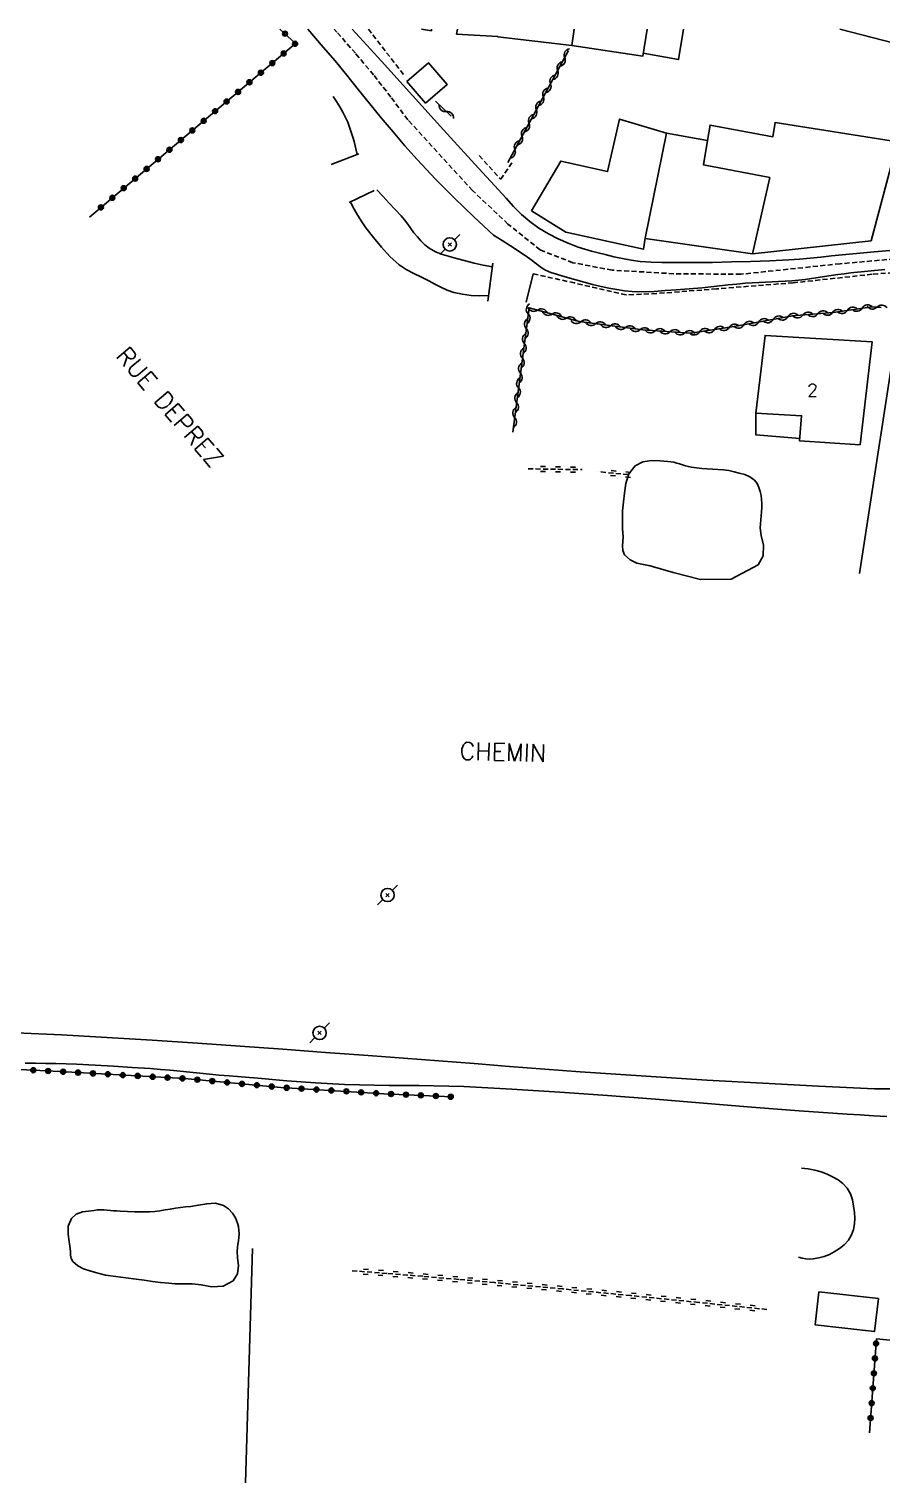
# Model space of a CAD drawing. Header units: millimetres. Extents: x 176000 to 177000, y 162000 to 163001.
# Drawn here: x 176502.8 to 176588.4, y 162854.1 to 163000 of the extents above; entities that cross this region are included whole.
import ezdxf
from ezdxf.enums import TextEntityAlignment as Align

# ---------------------------------------------------------------- set-up
doc = ezdxf.new("R2010")
doc.units = ezdxf.units.MM
doc.linetypes.add('DASHED', pattern=[0.75, 0.5, -0.25])
doc.layers.get('0').update_dxf_attribs({"linetype": 'CONTINUOUS'})
for name, color, linetype in [('W0001', 6, 'DASHED'), ('W0008', 7, 'CONTINUOUS'), ('W0071', 7, 'CONTINUOUS'), ('W0101', 7, 'CONTINUOUS'), ('W0104', 1, 'CONTINUOUS'), ('W0112', 1, 'DASHED'), ('W0120', 7, 'CONTINUOUS'), ('W0220', 5, 'DASHED'), ('W0300', 7, 'CONTINUOUS'), ('W0310', 3, 'CONTINUOUS'), ('W0323', 7, 'CONTINUOUS'), ('W0473', 7, 'CONTINUOUS'), ('W0510', 5, 'CONTINUOUS'), ('W0515', 5, 'CONTINUOUS'), ('W0989', 7, 'CONTINUOUS'), ('W0991', 7, 'CONTINUOUS'), ('W1102', 7, 'CONTINUOUS')]:
    doc.layers.add(name, color=color, linetype=linetype)
doc.styles.get("Standard").update_dxf_attribs({"font": 'romans.shx', "width": 0.85})

# ---------------------------------------------------------------- blocks, each defined once
blk = doc.blocks.new('T473')
for p, q in [((-0.166667, 0.166667), (0.166667, -0.166667)), ((-0.166667, -0.166667), (0.166667, 0.166667)), ((0.500001, 0.500001), (1.000002, 1.000002)), ((-1.000002, -1.000002), (-0.500001, -0.500001))]:
    blk.add_line(p, q)
blk.add_ellipse((0, 0), major_axis=(0.471405, 0.471405), ratio=1, start_param=5.4977871438, end_param=11.780972451)
blk = doc.blocks.new('t310o')
at = {"color": 0, "linetype": 'Continuous'}
for centre, start, end in [((-0.5, 0.38), 216.8699, 323.1304), ((0.5, -0.37), 36.8699, 143.1303)]:
    blk.add_arc(centre, 0.625, start, end, dxfattribs=at)
blk = doc.blocks.new('t323o')
at = {"color": 0, "linetype": 'Continuous'}
for radius in [0.25, 0.15]:
    blk.add_circle((0, 0), radius, dxfattribs=at)
blk = doc.blocks.new('t220o')
at = {"color": 0, "linetype": 'Continuous'}
for p, q in [((-0.25, 0.25), (0.25, 0.25)), ((-0.25, -0.25), (0.25, -0.25))]:
    blk.add_line(p, q, dxfattribs=at)

msp = doc.modelspace()

# ---------------------------------------------------------------- linework, layer by layer
at = {"layer": 'W0001'}
msp.add_lwpolyline([(176639.38, 162982.76), (176631.43, 162978.1), (176626.93, 162977.49), (176613.55, 162977.74), (176603.92, 162977.95), (176596.37, 162977.51), (176584.21, 162976.44), (176574.24, 162975.39), (176567.52, 162975.44), (176561.33, 162975.8), (176557.37, 162976.55), (176554.1, 162977.83), (176550.87, 162980.43), (176547.3, 162983.79), (176540.81, 162990.9), (176539.12, 162993.17), (176537.37, 162995.4), (176535.56, 162997.57), (176533.69, 162999.7), (176533.41, 163000)], dxfattribs=at)
at = {"layer": 'W0008'}
for points in [[(176530.79, 163000), (176532.33, 162998.2), (176533.51, 162996.8), (176534.68, 162995.37), (176535.83, 162993.94), (176536.99, 162992.51), (176538.15, 162991.08), (176539.33, 162989.67), (176540.52, 162988.27), (176541.75, 162986.9), (176543.6, 162984.94), (176545.49, 162983.02), (176547.43, 162981.15), (176549.41, 162979.32)], [(176550.67, 162983.03), (176547.53, 162986.45), (176544.4, 162989.88), (176541.28, 162993.32), (176538.18, 162996.77), (176535.24, 163000)], [(176589.59, 162977.8), (176587.64, 162977.65), (176586.57, 162977.55), (176585.49, 162977.45), (176584.42, 162977.34), (176583.35, 162977.22), (176582.28, 162977.11), (176581.21, 162977), (176580.14, 162976.9), (176579.07, 162976.83), (176577.15, 162976.73), (176575.23, 162976.66), (176573.32, 162976.62), (176571.4, 162976.58), (176570.67, 162976.58), (176569.94, 162976.58), (176569.21, 162976.58), (176568.48, 162976.58), (176567.4, 162976.58), (176566.32, 162976.57), (176565.23, 162976.59), (176564.15, 162976.67), (176563.25, 162976.79), (176562.37, 162976.96), (176561.49, 162977.15), (176560.61, 162977.36), (176559.93, 162977.53), (176559.25, 162977.7), (176558.58, 162977.89), (176557.92, 162978.12), (176556.9, 162978.52), (176555.9, 162978.95), (176554.92, 162979.44), (176553.98, 162980.01), (176553.07, 162980.67), (176552.21, 162981.4), (176551.41, 162982.19), (176550.67, 162983.03)], [(176549.41, 162979.32), (176550.28, 162978.79), (176551.13, 162978.24), (176551.98, 162977.68), (176552.83, 162977.11), (176553.06, 162976.95), (176553.28, 162976.78), (176553.5, 162976.6), (176553.72, 162976.43), (176553.94, 162976.26), (176554.17, 162976.09), (176554.41, 162975.94), (176554.65, 162975.8), (176555.18, 162975.57), (176555.73, 162975.39), (176556.29, 162975.23), (176556.84, 162975.07), (176557.68, 162974.82), (176558.52, 162974.58), (176559.37, 162974.36), (176560.23, 162974.16), (176561, 162973.99), (176561.78, 162973.84), (176562.56, 162973.72), (176563.35, 162973.65), (176564.45, 162973.62), (176565.55, 162973.66), (176566.65, 162973.74), (176567.74, 162973.81), (176568.61, 162973.88), (176569.49, 162973.96), (176570.36, 162974.04), (176571.23, 162974.14), (176572.1, 162974.23), (176572.98, 162974.32), (176573.85, 162974.4), (176574.72, 162974.48), (176575.39, 162974.52), (176576.05, 162974.56), (176576.72, 162974.59), (176577.38, 162974.62), (176578.04, 162974.65), (176578.71, 162974.69), (176579.37, 162974.73), (176580.04, 162974.79), (176580.69, 162974.86), (176581.35, 162974.95), (176582.01, 162975.05), (176582.66, 162975.15), (176583.32, 162975.25), (176583.97, 162975.35), (176584.63, 162975.44), (176585.29, 162975.53), (176586.99, 162975.71), (176588.69, 162975.87)]]:
    msp.add_lwpolyline(points, dxfattribs=at)
at = {"layer": 'W0071'}
for points in [[(176587.65, 162893.6), (176582.04, 162893.87), (176576.44, 162894.17), (176570.83, 162894.49), (176565.23, 162894.84), (176561.68, 162895.08), (176558.13, 162895.33), (176554.58, 162895.59), (176551.03, 162895.86), (176547.48, 162896.14), (176543.93, 162896.41), (176540.39, 162896.69), (176536.84, 162896.95), (176532.56, 162897.27), (176528.27, 162897.59), (176523.99, 162897.9), (176519.71, 162898.2), (176515.16, 162898.49), (176510.61, 162898.76), (176506.06, 162899.02), (176501.51, 162899.24)], [(176502.4, 162896.19), (176503.43, 162896.18), (176504.46, 162896.16), (176505.49, 162896.15), (176506.52, 162896.12), (176507.55, 162896.09), (176509.41, 162896), (176511.27, 162895.9), (176513.13, 162895.77), (176514.99, 162895.64), (176515.97, 162895.56), (176516.96, 162895.47), (176517.95, 162895.38), (176518.93, 162895.28), (176519.92, 162895.19), (176520.9, 162895.09), (176521.89, 162895), (176522.88, 162894.91), (176525.77, 162894.67), (176528.66, 162894.43), (176531.55, 162894.22), (176534.45, 162894.05), (176535.95, 162894), (176537.45, 162893.97), (176538.94, 162893.95), (176540.44, 162893.94), (176541.94, 162893.94), (176543.43, 162893.92), (176544.93, 162893.89), (176546.43, 162893.83), (176551.25, 162893.59), (176556.06, 162893.28), (176560.87, 162892.94), (176565.68, 162892.56), (176570.49, 162892.17), (176575.3, 162891.78), (176580.1, 162891.42), (176584.92, 162891.08), (176586.24, 162890.99), (176587.57, 162890.91), (176588.9, 162890.83)], [(176590.37, 162893.6), (176587.65, 162893.6)]]:
    msp.add_lwpolyline(points, dxfattribs=at)
at = {"layer": 'W0101'}
for points in [[(176542.18, 163000), (176543.18, 162999.84), (176543.19, 163000)], [(176545.8, 163000), (176545.7, 162999.5), (176549.85, 162999.25), (176549.84, 162999.23), (176557.29, 162998.34), (176557.27, 162998.34)], [(176557.27, 162998.34), (176557.27, 162998.34), (176564.39, 162997.27), (176564.83, 163000)]]:
    msp.add_lwpolyline(points, dxfattribs=at)
msp.add_lwpolyline([(176586.24, 162958.25), (176580.14, 162958.65), (176580.34, 162961.18), (176575.74, 162961.45), (176576.68, 162969.25), (176587.42, 162968.61)], close=True, dxfattribs=at)
at = {"layer": 'W0104'}
for points in [[(176564.44, 162997.58), (176567.99, 162996.93), (176568.48, 163000)], [(176584.18, 163000), (176591.86, 162998.02), (176592.33, 163000)], [(176553.24, 162981.76), (176556.16, 162986.74), (176560.87, 162985.69), (176562.07, 162990.96), (176566.79, 162989.56), (176570.9, 162988.8), (176571.16, 162990.37), (176577.47, 162989.19), (176577.47, 162989.19), (176577.68, 162990.63), (176589.98, 162988.68), (176587.32, 162978.73)], [(176566.79, 162989.56), (176564.64, 162979)], [(176575.42, 162977.44), (176577.15, 162985.09), (176570.51, 162986.37), (176570.9, 162988.8)], [(176553.24, 162981.76), (176556.69, 162979.62), (176564.47, 162977.89), (176564.64, 162979), (176564.64, 162978.99), (176575.42, 162977.44), (176587.32, 162978.73)], [(176580.16, 162958.9), (176575.74, 162959.27), (176575.74, 162961.45)]]:
    msp.add_lwpolyline(points, dxfattribs=at)
for points in [[(176540.72, 162994.73), (176542.59, 162992.57), (176544.77, 162994.45), (176542.89, 162996.61)], [(176588.05, 162872.55), (176582.08, 162873.22), (176581.71, 162869.92), (176587.67, 162869.25)]]:
    msp.add_lwpolyline(points, close=True, dxfattribs=at)
at = {"layer": 'W0112'}
for points in [[(176536.85, 163000), (176540.39, 162995.43)], [(176547.97, 162987.3), (176550.14, 162984.92), (176551.36, 162986.73)], [(176635.06, 162978.31), (176633.36, 162977.34), (176631.05, 162976.48), (176629.18, 162976.32), (176625.67, 162976.35), (176617.8, 162976.35), (176612.14, 162976.52), (176605.1, 162976.35), (176599.65, 162976.28), (176596.26, 162976.09), (176587.43, 162975.38), (176579.51, 162974.53), (176571.81, 162973.92), (176565.76, 162973.45), (176562.73, 162973.32), (176557.55, 162974.51)], [(176557.55, 162974.51), (176553.39, 162975.44)]]:
    msp.add_lwpolyline(points, dxfattribs=at)
at = {"layer": 'W0120'}
for points in [[(176535.89, 162987.47), (176533.13, 162986.4)], [(176534.91, 162982.58), (176537.43, 162983.78)], [(176549.35, 162976.49), (176548.85, 162972.7)], [(176552.7, 162972.6), (176553.39, 162975.44)]]:
    msp.add_lwpolyline(points, dxfattribs=at)
at = {"layer": 'W0220'}
for points in [[(176552.89, 162955.85), (176558.31, 162955.77)], [(176562.94, 162955.27), (176559.95, 162955.56)], [(176576.85, 162871.46), (176570.02, 162872.17), (176563.19, 162872.86), (176556.36, 162873.52), (176549.52, 162874.16), (176545.92, 162874.48), (176542.31, 162874.79), (176538.71, 162875.08), (176535.1, 162875.36)]]:
    msp.add_lwpolyline(points, dxfattribs=at)
at = {"layer": 'W0300'}
for points in [[(176586.17, 162945.35), (176590.34, 162972.52), (176615.84, 162972.64)], [(176525.21, 162877.59), (176524.52, 162854.05)]]:
    msp.add_lwpolyline(points, dxfattribs=at)
at = {"layer": 'W0310'}
for points in [[(176556.95, 162997.86), (176550.84, 162986.6)], [(176545.17, 162991.25), (176543.6, 162992.76)], [(176551.35, 162959.52), (176552.98, 162972.02), (176558, 162970.63), (176564.4, 162969.8), (176569.18, 162969.47), (176573.59, 162970.13), (176579.42, 162971.2), (176583.5, 162971.55), (176587.42, 162972.13), (176588.33, 162972.05)]]:
    msp.add_lwpolyline(points, dxfattribs=at)
at = {"layer": 'W0323'}
for points in [[(176508.85, 162981.13), (176529.54, 162998.56), (176527.97, 163000)], [(176485.23, 162896.29), (176491.14, 162896.08), (176505.89, 162895.35), (176518.38, 162894.64), (176528.05, 162893.76), (176538.42, 162893.12), (176545.25, 162892.82)], [(176587.86, 162868.53), (176587.16, 162859.07)], [(176587.86, 162868.53), (176612.26, 162866.1)]]:
    msp.add_lwpolyline(points, dxfattribs=at)
at = {"layer": 'W0510'}
for points in [[(176535.73, 162987.41), (176535.64, 162987.85), (176535.53, 162988.29), (176535.41, 162988.73), (176535.29, 162989.16), (176535.13, 162989.66), (176534.97, 162990.15), (176534.78, 162990.64), (176534.57, 162991.12), (176534.3, 162991.67), (176533.99, 162992.21), (176533.66, 162992.74), (176533.31, 162993.24)], [(176549.3, 162976.12), (176548.39, 162976.29), (176547.48, 162976.49), (176546.59, 162976.72), (176545.7, 162976.97), (176545, 162977.18), (176544.29, 162977.38), (176543.59, 162977.65), (176542.95, 162978.01), (176542.52, 162978.35), (176542.13, 162978.73), (176541.77, 162979.13), (176541.43, 162979.56), (176541.11, 162979.98), (176540.8, 162980.41), (176540.47, 162980.84), (176540.13, 162981.24), (176539.53, 162981.9), (176538.92, 162982.56), (176538.31, 162983.21), (176537.69, 162983.85)], [(176535.1, 162982.57), (176535.43, 162981.92), (176535.79, 162981.28), (176536.18, 162980.66), (176536.6, 162980.06), (176537.36, 162979.06), (176538.16, 162978.09), (176539.02, 162977.17), (176539.96, 162976.34), (176540.66, 162975.86), (176541.41, 162975.45), (176542.17, 162975.09), (176542.92, 162974.72), (176543.53, 162974.4), (176544.14, 162974.08), (176544.77, 162973.79), (176545.43, 162973.57), (176546.29, 162973.38), (176547.16, 162973.26), (176548.04, 162973.22), (176548.92, 162973.25)]]:
    msp.add_lwpolyline(points, dxfattribs=at)
at = {"layer": 'W0515'}
for points in [[(176575.99, 162946.23), (176576.49, 162947.13), (176576.51, 162948.19), (176576.3, 162949.15), (176576.19, 162949.93), (176576.21, 162950.34), (176576.25, 162950.74), (176576.29, 162951.14), (176576.33, 162951.55), (176576.35, 162951.96), (176576.36, 162952.37), (176576.33, 162952.78), (176576.27, 162953.18), (176576.19, 162953.59), (176576.06, 162953.99), (176575.88, 162954.37), (176575.61, 162954.71), (176575.15, 162955.05), (176574.63, 162955.28), (176574.09, 162955.43), (176573.56, 162955.56), (176573.03, 162955.68), (176572.49, 162955.75), (176571.95, 162955.8), (176571.42, 162955.83), (176570.88, 162955.86), (176570.34, 162955.89), (176569.81, 162955.94), (176569.27, 162956.01), (176568.98, 162956.08), (176568.68, 162956.16), (176568.39, 162956.25), (176568.1, 162956.34), (176567.81, 162956.43), (176567.51, 162956.51), (176567.21, 162956.57), (176566.9, 162956.6), (176566.12, 162956.66), (176565.28, 162956.7), (176564.41, 162956.56), (176563.63, 162956.14), (176563, 162955.34), (176562.69, 162954.38), (176562.57, 162953.42), (176562.47, 162952.54), (176562.37, 162951.65), (176562.35, 162950.76), (176562.38, 162949.87), (176562.42, 162948.98), (176562.4, 162948.57), (176562.36, 162948.12), (176562.39, 162947.64), (176562.58, 162947.21), (176563.12, 162946.71), (176563.79, 162946.4), (176564.47, 162946.24), (176565.13, 162946.12), (176567.46, 162945.46), (176570.19, 162944.73), (176573.26, 162944.79)], [(176523.29, 162874.33), (176523.71, 162875.04), (176523.81, 162875.88), (176523.72, 162876.66), (176523.68, 162877.33), (176523.72, 162877.67), (176523.76, 162878.02), (176523.81, 162878.36), (176523.84, 162878.7), (176523.87, 162879.06), (176523.86, 162879.42), (176523.81, 162879.77), (176523.72, 162880.12), (176523.51, 162880.65), (176523.22, 162881.14), (176522.82, 162881.58), (176522.32, 162881.91), (176521.49, 162882.12), (176520.63, 162882.08), (176519.81, 162881.93), (176519.03, 162881.81), (176518.51, 162881.76), (176518, 162881.69), (176517.48, 162881.62), (176516.97, 162881.53), (176516.45, 162881.45), (176515.93, 162881.37), (176515.42, 162881.31), (176514.89, 162881.27), (176514.15, 162881.26), (176513.41, 162881.28), (176512.67, 162881.31), (176511.93, 162881.34), (176511.61, 162881.35), (176511.28, 162881.38), (176510.96, 162881.41), (176510.63, 162881.43), (176510.3, 162881.45), (176509.97, 162881.46), (176509.64, 162881.45), (176509.32, 162881.41), (176508.75, 162881.34), (176508.14, 162881.25), (176507.53, 162881.02), (176507.04, 162880.59), (176506.72, 162879.84), (176506.7, 162879.03), (176506.82, 162878.27), (176506.93, 162877.59), (176506.94, 162877.27), (176506.95, 162876.93), (176507.02, 162876.59), (176507.18, 162876.28), (176507.67, 162875.83), (176508.26, 162875.53), (176508.88, 162875.34), (176509.46, 162875.17), (176510.47, 162874.92), (176511.49, 162874.76), (176512.51, 162874.64), (176513.53, 162874.52), (176514.35, 162874.39), (176515.18, 162874.28), (176516, 162874.17), (176516.83, 162874.09), (176517.42, 162874.05), (176518, 162874.03), (176518.58, 162874.02), (176519.17, 162874.02), (176520.08, 162873.92), (176521.14, 162873.74), (176522.29, 162873.8)]]:
    msp.add_lwpolyline(points, close=True, dxfattribs=at)
msp.add_lwpolyline([(176580.33, 162885.65), (176581, 162885.58), (176581.66, 162885.46), (176582.3, 162885.27), (176582.92, 162885.03), (176583.46, 162884.77), (176584, 162884.47), (176584.5, 162884.1), (176584.92, 162883.64), (176585.24, 162883.07), (176585.45, 162882.46), (176585.57, 162881.83), (176585.64, 162881.21), (176585.68, 162880.64), (176585.66, 162880.07), (176585.57, 162879.49), (176585.37, 162878.95), (176585.04, 162878.42), (176584.61, 162877.96), (176584.14, 162877.58), (176583.63, 162877.24), (176583.14, 162876.98), (176582.61, 162876.77), (176582.07, 162876.63), (176581.51, 162876.54), (176581.14, 162876.52), (176580.77, 162876.55), (176580.4, 162876.61), (176580.04, 162876.71)], dxfattribs=at)
at = {"layer": 'W1102'}
msp.add_lwpolyline([(176557.27, 162998.34), (176557.51, 163000)], dxfattribs=at)

# ---------------------------------------------------------------- block references
at = {"layer": 'W0220'}
for p, rotation in [((176554.39, 162955.83), 359.1127469089631), ((176555.89, 162955.8), 359.1127469089631), ((176557.39, 162955.78), 359.1127469089631), ((176561.44, 162955.41), 174.3388063152549), ((176562.94, 162955.27), 174.3388063152549), ((176536.59, 162875.25), 175.5424111030099), ((176538.09, 162875.13), 175.5424111030099), ((176539.58, 162875.01), 175.3285142750674), ((176541.08, 162874.89), 175.3285142750674), ((176542.57, 162874.76), 175.1146200712543), ((176544.07, 162874.64), 175.1146200712543), ((176545.56, 162874.51), 175.1146200712543), ((176547.06, 162874.38), 174.9007284913815), ((176548.55, 162874.24), 174.9007284913815), ((176550.04, 162874.11), 174.6868420011681), ((176551.54, 162873.97), 174.6868420011681), ((176553.03, 162873.83), 174.6868420011681), ((176554.52, 162873.69), 174.6868420011681), ((176556.02, 162873.55), 174.6868420011681), ((176557.51, 162873.41), 174.4729580840361), ((176559, 162873.26), 174.4729580840361), ((176560.5, 162873.12), 174.4729580840361), ((176561.99, 162872.98), 174.4729580840361), ((176563.48, 162872.83), 174.2590707100764), ((176564.98, 162872.68), 174.2590707100764), ((176566.47, 162872.53), 174.2590707100764), ((176567.96, 162872.38), 174.2590707100764), ((176569.45, 162872.23), 174.2590707100764), ((176570.95, 162872.08), 174.0451798800184), ((176572.44, 162871.92), 174.0451798800184), ((176573.93, 162871.76), 174.0451798800184), ((176575.42, 162871.61), 174.0451798800184)]:
    msp.add_blockref('t220o', p, dxfattribs=dict(at, rotation=rotation))
at = {"layer": 'W0310'}
for p, rotation in [((176556.56, 162997.15), 241.5183997577358), ((176555.13, 162994.51), 241.5183997577358), ((176555.85, 162995.83), 241.5183997577358), ((176554.41, 162993.2), 241.5183997577358), ((176544.68, 162991.72), 136.0991987825022), ((176553.7, 162991.88), 241.5183997577358), ((176552.98, 162990.56), 241.5183997577358), ((176552.27, 162989.24), 241.5183997577358), ((176551.55, 162987.92), 241.5183997577358), ((176552.9, 162971.42), 82.54683852975971), ((176553.84, 162971.78), 344.5412641883731), ((176584.95, 162971.76), 8.49214647950598), ((176586.43, 162971.99), 8.49214647950598), ((176587.92, 162972.09), 354.5861774271461), ((176552.71, 162969.93), 82.54683852975971), ((176555.29, 162971.38), 344.5412641883731), ((176556.74, 162970.98), 344.5412641883731), ((176558.19, 162970.61), 352.5620817106371), ((176559.67, 162970.41), 352.5620817106371), ((176574.56, 162970.31), 10.42246125891486), ((176576.03, 162970.58), 10.42246125891486), ((176577.51, 162970.85), 10.42246125891486), ((176578.98, 162971.12), 10.42246125891486), ((176580.47, 162971.29), 4.86362407901803), ((176581.97, 162971.42), 4.86362407901803), ((176583.46, 162971.55), 4.86362407901803), ((176552.51, 162968.44), 82.54683852975971), ((176561.16, 162970.22), 352.5620817106371), ((176562.65, 162970.02), 352.5620817106371), ((176564.14, 162969.83), 352.5620817106371), ((176565.63, 162969.71), 356.1287437680951), ((176567.13, 162969.61), 356.1287437680951), ((176568.62, 162969.51), 356.1287437680951), ((176570.11, 162969.61), 8.479262941987379), ((176571.6, 162969.83), 8.479262941987379), ((176573.08, 162970.05), 8.479262941987379), ((176552.32, 162966.96), 82.54683852975971), ((176552.12, 162965.47), 82.54683852975971), ((176551.93, 162963.98), 82.54683852975971), ((176551.74, 162962.5), 82.54683852975971), ((176551.54, 162961.01), 82.54683852975971)]:
    msp.add_blockref('t310o', p, dxfattribs=dict(at, rotation=rotation))
at = {"layer": 'W0323'}
for p, rotation in [((176528.48, 162999.54), 137.4085252744385), ((176529.5, 162998.52), 40.10571381488644), ((176528.35, 162997.56), 40.10571381488644), ((176526.06, 162995.62), 40.10571381488644), ((176527.21, 162996.59), 40.10571381488644), ((176523.77, 162993.69), 40.10571381488644), ((176524.91, 162994.66), 40.10571381488644), ((176522.62, 162992.73), 40.10571381488644), ((176520.32, 162990.79), 40.10571381488644), ((176521.47, 162991.76), 40.10571381488644), ((176519.18, 162989.83), 40.10571381488644), ((176516.88, 162987.89), 40.10571381488644), ((176518.03, 162988.86), 40.10571381488644), ((176515.73, 162986.93), 40.10571381488644), ((176513.44, 162984.99), 40.10571381488644), ((176514.59, 162985.96), 40.10571381488644), ((176512.29, 162984.03), 40.10571381488644), ((176510, 162982.1), 40.10571381488644), ((176511.15, 162983.06), 40.10571381488644), ((176503.21, 162895.48), 357.1362388807825), ((176504.71, 162895.4), 357.1362388807825), ((176506.21, 162895.33), 356.7909412322839), ((176507.71, 162895.24), 356.7909412322839), ((176509.2, 162895.16), 356.7909412322839), ((176510.7, 162895.08), 356.7909412322839), ((176512.2, 162894.99), 356.7909412322839), ((176513.7, 162894.91), 356.7909412322839), ((176515.19, 162894.82), 356.7909412322839), ((176516.69, 162894.74), 356.7909412322839), ((176518.19, 162894.66), 356.7909412322839), ((176519.68, 162894.53), 354.7639425851693), ((176521.18, 162894.39), 354.7639425851693), ((176522.67, 162894.25), 354.7639425851693), ((176524.16, 162894.11), 354.7639425851693), ((176525.66, 162893.98), 354.7639425851693), ((176527.15, 162893.84), 354.7639425851693), ((176528.65, 162893.72), 356.5059074909973), ((176530.14, 162893.63), 356.5059074909973), ((176531.64, 162893.54), 356.5059074909973), ((176533.14, 162893.45), 356.5059074909973), ((176534.64, 162893.36), 356.5059074909973), ((176536.13, 162893.26), 356.5059074909973), ((176537.63, 162893.17), 356.5059074909973), ((176539.13, 162893.09), 357.4187413026472), ((176540.63, 162893.03), 357.4187413026472), ((176542.12, 162892.96), 357.4187413026472), ((176543.62, 162892.89), 357.4187413026472), ((176545.12, 162892.82), 357.4187413026472), ((176587.82, 162868.05), 265.7875074465259), ((176587.71, 162866.55), 265.7875074465259), ((176587.6, 162865.05), 265.7875074465259), ((176587.49, 162863.56), 265.7875074465259), ((176587.38, 162862.06), 265.7875074465259), ((176587.27, 162860.57), 265.7875074465259)]:
    msp.add_blockref('t323o', p, dxfattribs=dict(at, rotation=rotation))
at = {"layer": 'W0473'}
for p in [(176545.02, 162978.38), (176538.78, 162913.07), (176531.96, 162899.23)]:
    msp.add_blockref('T473', p, dxfattribs=at)

# ---------------------------------------------------------------- texts
at = {"layer": 'W0989'}
for s, rotation, p in [('RUE DEPREZ  ', 310.572, (176511.42, 162967.15)), ('CHEMIN', 358.3947, (176545.99, 162926.67))]:
    msp.add_text(s, height=1.75, rotation=rotation, dxfattribs=at).set_placement(p)
at = {"layer": 'W0991'}
msp.add_text('2', height=1.25, dxfattribs=at).set_placement((176581.44, 162963.75), align=Align.MIDDLE_CENTER)

doc.saveas('drawing.dxf')
